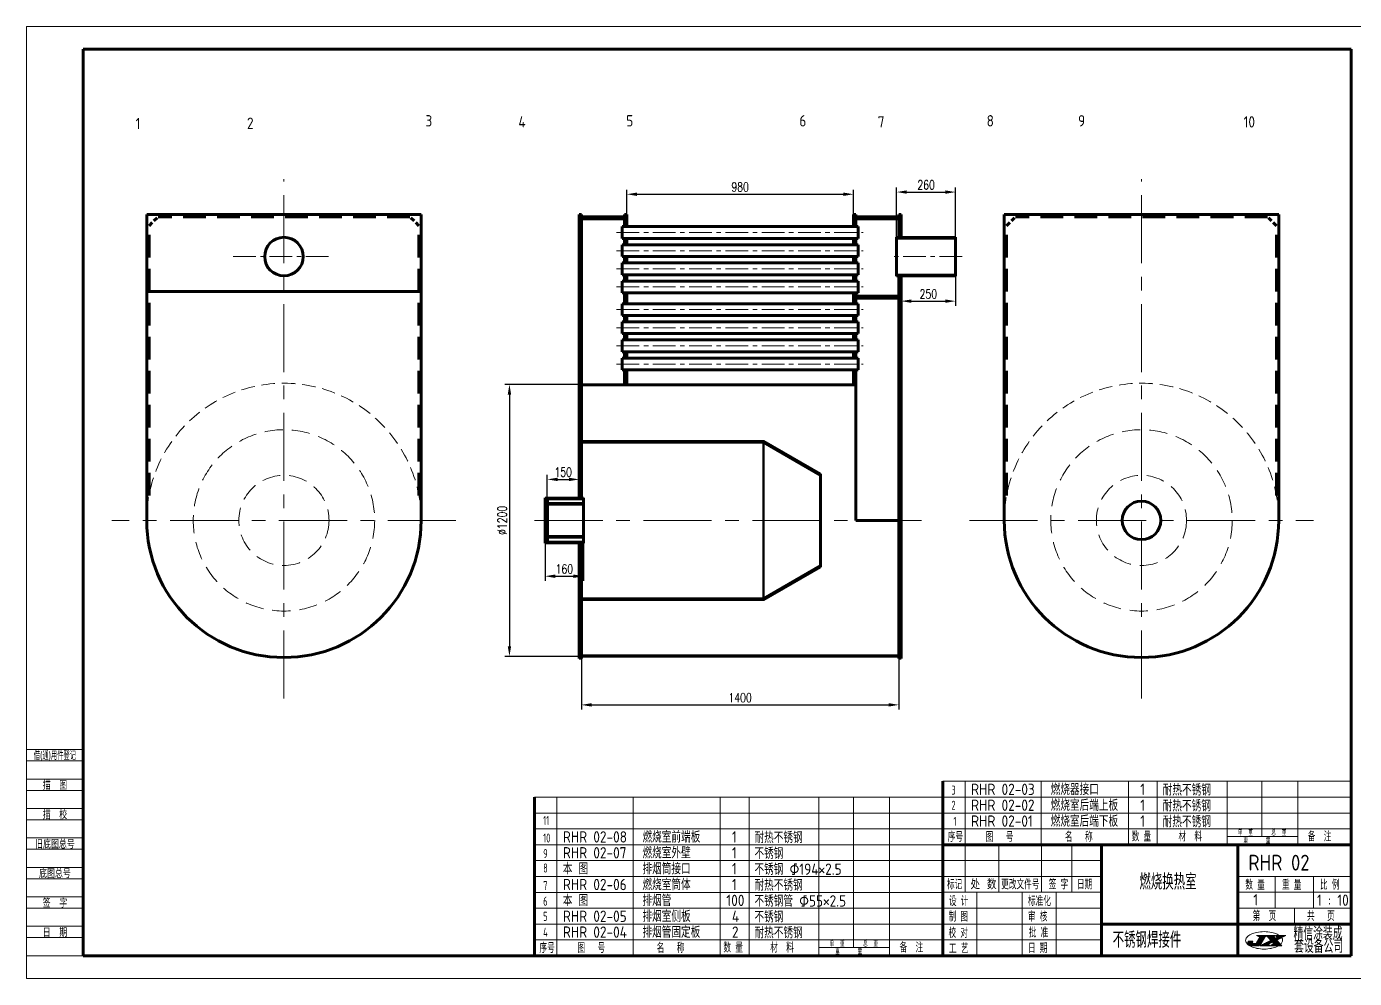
# Model space of a CAD drawing. Extents: x 128 to 1684, y 49 to 1035.
# Drawn here: x 128 to 713, y 615 to 1035 of the extents above; entities that cross this region are included whole.
import ezdxf
from ezdxf.enums import TextEntityAlignment as Align

# ---------------------------------------------------------------- set-up
doc = ezdxf.new("R2010")
doc.units = 0
doc.header["$LTSCALE"] = 4
doc.header["$MEASUREMENT"] = 0
doc.linetypes.add('CENTERX2', pattern=[4, 2.5, -0.5, 0.5, -0.5])
doc.linetypes.add('DASHED', pattern=[0.75, 0.5, -0.25])
doc.layers.get('0').update_dxf_attribs({"linetype": 'CONTINUOUS', "lineweight": 50})
doc.layers.get('DEFPOINTS').update_dxf_attribs({"linetype": 'CONTINUOUS'})
for name, color, linetype, lineweight in [('1', 1, 'CENTERX2', 20), ('2', 5, 'DASHED', 20), ('ASHADE', 7, 'CONTINUOUS', 20)]:
    doc.layers.add(name, color=color, linetype=linetype, lineweight=lineweight)
doc.layers.add('BORDER', color=2, linetype='CONTINUOUS')
doc.layers.add('TK-JCSX', color=6, linetype='CONTINUOUS')
doc.styles.add('H', font='TXT', dxfattribs={"width": 0.8, "bigfont": 'HZWB'})
doc.styles.add('HZ', font='gbenor.shx', dxfattribs={"bigfont": 'gbcbig.shx'})
doc.styles.add('HZFS', font='txt', dxfattribs={"width": 0.75, "bigfont": 'hzfs'})
doc.styles.get("Standard").update_dxf_attribs({"font": 'gbenor.shx', "bigfont": 'gbcbig.shx'})
doc.styles.add('WB', font='txt', dxfattribs={"height": 0.75, "bigfont": 'hzwb'})
doc.dimstyles.get("Standard").update_dxf_attribs({"dimtxt": 0.18, "dimasz": 0.18, "dimexe": 0.18, "dimexo": 0.0625, "dimgap": 0.09, "dimtad": 0, "dimtih": 1, "dimtoh": 1, "dimdec": 4, "dimzin": 0, "dimdsep": 46, "dimtxsty": 'Standard', "dimcen": 0.09, "dimadec": 0, "dimazin": 0, "dimtfac": 1, "dimtdec": 4, "dimtofl": 0, "dimtmove": 0, "dimatfit": 3, "dimfxl": 0, "dimtolj": 1, "dimtzin": 0, "dimarcsym": 0})

# ---------------------------------------------------------------- blocks, each defined once
blk = doc.blocks.new('*D51')
at = {"color": 5, "lineweight": -2}
for p, q in [((513.29, 925.1), (513.29, 912.03)), ((537.29, 925.1), (537.29, 912.03)), ((517.79, 914.03), (532.79, 914.03))]:
    blk.add_line(p, q, dxfattribs=at)
at = {"color": 5, "lineweight": 20}
for points in [[(517.79, 914.78), (517.79, 913.28), (513.29, 914.03)], [(532.79, 914.78), (532.79, 913.28), (537.29, 914.03)]]:
    blk.add_solid(points, dxfattribs=at)
at = {"layer": 'DEFPOINTS', "color": 0, "lineweight": 20}
for p in [(513.29, 925.1), (537.29, 925.1), (537.29, 914.03)]:
    blk.add_point(p, dxfattribs=at)
at = {"color": 5, "lineweight": 20, "insert": (525.29, 917.23), "char_height": 4, "attachment_point": 5, "style": 'HZFS'}
blk.add_mtext('\\A1;250', dxfattribs=at)
blk = doc.blocks.new('*D50')
at = {"color": 5, "lineweight": -2}
for p, q in [((511.29, 942.3), (511.29, 964.16)), ((515.79, 962.16), (532.79, 962.16)), ((537.29, 942.3), (537.29, 964.16))]:
    blk.add_line(p, q, dxfattribs=at)
at = {"color": 5, "lineweight": 20}
for points in [[(515.79, 962.91), (515.79, 961.41), (511.29, 962.16)], [(532.79, 962.91), (532.79, 961.41), (537.29, 962.16)]]:
    blk.add_solid(points, dxfattribs=at)
at = {"layer": 'DEFPOINTS', "color": 0, "lineweight": 20}
for p in [(537.29, 962.16), (511.29, 942.3), (537.29, 942.3)]:
    blk.add_point(p, dxfattribs=at)
at = {"color": 5, "lineweight": 20, "insert": (524.29, 965.36), "char_height": 4, "attachment_point": 5, "style": 'HZFS'}
blk.add_mtext('\\A1;260', dxfattribs=at)
blk = doc.blocks.new('*D48')
at = {"color": 5, "lineweight": -2}
for p, q in [((357.29, 824.9), (357.29, 837.38)), ((371.29, 827.3), (371.29, 837.38)), ((361.79, 835.38), (366.79, 835.38))]:
    blk.add_line(p, q, dxfattribs=at)
at = {"color": 5, "lineweight": 20}
for points in [[(361.79, 836.13), (361.79, 834.63), (357.29, 835.38)], [(366.79, 836.13), (366.79, 834.63), (371.29, 835.38)]]:
    blk.add_solid(points, dxfattribs=at)
at = {"layer": 'DEFPOINTS', "color": 0, "lineweight": 20}
for p in [(371.29, 835.38), (371.29, 827.3), (357.29, 824.9)]:
    blk.add_point(p, dxfattribs=at)
at = {"color": 5, "lineweight": 20, "insert": (364.29, 838.58), "char_height": 4, "attachment_point": 5, "style": 'HZFS'}
blk.add_mtext('\\A1;150', dxfattribs=at)
blk = doc.blocks.new('*D47')
at = {"color": 5, "lineweight": -2}
for p, q in [((373.29, 809.7), (373.29, 790.66)), ((356.29, 807.3), (356.29, 790.66)), ((360.79, 792.66), (368.79, 792.66))]:
    blk.add_line(p, q, dxfattribs=at)
at = {"color": 5, "lineweight": 20}
for points in [[(360.79, 793.41), (360.79, 791.91), (356.29, 792.66)], [(368.79, 793.41), (368.79, 791.91), (373.29, 792.66)]]:
    blk.add_solid(points, dxfattribs=at)
at = {"layer": 'DEFPOINTS', "color": 0, "lineweight": 20}
for p in [(373.29, 809.7), (356.29, 807.3), (373.29, 792.66)]:
    blk.add_point(p, dxfattribs=at)
at = {"color": 5, "lineweight": 20, "insert": (364.79, 795.86), "char_height": 4, "attachment_point": 5, "style": 'HZFS'}
blk.add_mtext('\\A1;160', dxfattribs=at)
blk = doc.blocks.new('*D46')
at = {"color": 5, "lineweight": -2}
for p, q in [((392.29, 952.3), (392.29, 963.2)), ((396.79, 961.2), (487.79, 961.2)), ((492.29, 952.3), (492.29, 963.2))]:
    blk.add_line(p, q, dxfattribs=at)
at = {"color": 5, "lineweight": 20}
for points in [[(396.79, 961.95), (396.79, 960.45), (392.29, 961.2)], [(487.79, 961.95), (487.79, 960.45), (492.29, 961.2)]]:
    blk.add_solid(points, dxfattribs=at)
at = {"layer": 'DEFPOINTS', "color": 0, "lineweight": 20}
for p in [(492.29, 961.2), (392.29, 952.3), (492.29, 952.3)]:
    blk.add_point(p, dxfattribs=at)
at = {"color": 5, "lineweight": 20, "insert": (442.29, 964.4), "char_height": 4, "attachment_point": 5, "style": 'HZFS'}
blk.add_mtext('\\A1;980', dxfattribs=at)
blk = doc.blocks.new('2')
at = {"lineweight": 60}
for p, q in [((567.69, 89.67), (387.69, 89.67)), ((387.69, 40.67), (387.69, 89.67)), ((457.69, 40.67), (457.69, 89.67)), ((517.69, 40.67), (517.69, 89.67)), ((567.69, 54.67), (457.69, 54.67))]:
    blk.add_line(p, q, dxfattribs=at)
at = {"color": 1, "lineweight": 20}
for p, q in [((522.26, 47.06), (522.18, 46.17)), ((522.19, 45.98), (523.33, 47.12)), ((522.21, 46.45), (522.85, 47.1)), ((524.04, 45.05), (522.24, 46.85)), ((522.25, 46.95), (522.37, 47.07)), ((524.33, 47.18), (522.26, 47.06)), ((522.29, 45.63), (523.81, 47.15)), ((522.47, 45.36), (524.29, 47.18)), ((524.49, 45.05), (522.47, 47.08)), ((524.94, 45.05), (522.9, 47.1)), ((525.39, 45.05), (523.32, 47.12)), ((524.28, 46.62), (523.75, 47.15)), ((524.32, 47.04), (524.18, 47.17)), ((524.28, 46.63), (524.33, 47.18)), ((524.88, 45.05), (529.49, 49.66)), ((525.33, 45.05), (529.94, 49.66)), ((525.78, 45.05), (529.67, 48.94)), ((534.11, 49.66), (525.92, 49.66)), ((525.92, 49.66), (527.5, 48.94)), ((527.5, 48.94), (526.01, 46.34)), ((526.2, 49.54), (526.32, 49.66)), ((526.46, 49.42), (526.22, 49.66)), ((526.24, 45.05), (529.07, 47.89)), ((527.61, 45.55), (526.31, 46.85)), ((526.42, 47.04), (529.03, 49.66)), ((527.83, 45.78), (526.47, 47.14)), ((526.51, 49.39), (526.77, 49.66)), ((528.02, 46.04), (526.64, 47.43)), ((527.29, 49.04), (526.67, 49.66)), ((526.75, 45.11), (528.48, 46.84)), ((528.19, 46.33), (526.8, 47.72)), ((526.82, 49.25), (527.22, 49.66)), ((528.35, 46.62), (526.96, 48.01)), ((527.01, 48.09), (528.58, 49.66)), ((529.01, 47.77), (527.12, 49.66)), ((527.13, 49.11), (527.68, 49.66)), ((528.51, 46.91), (527.13, 48.29)), ((528.68, 47.2), (527.29, 48.58)), ((527.44, 48.97), (528.13, 49.66)), ((528.84, 47.48), (527.46, 48.87)), ((532.34, 47.48), (527.46, 45.05)), ((529.17, 48.06), (527.57, 49.66)), ((529.33, 48.35), (528.02, 49.66)), ((528.05, 46.09), (529.67, 48.94)), ((529.5, 48.64), (528.48, 49.66)), ((529.66, 48.93), (528.93, 49.66)), ((529.94, 49.1), (529.38, 49.66)), ((529.4, 45.05), (531.32, 46.98)), ((529.67, 48.94), (530.39, 49.66)), ((529.67, 48.94), (530.6, 49.47)), ((530.23, 49.26), (529.83, 49.66)), ((529.86, 45.05), (532.22, 47.42)), ((530.52, 49.42), (530.29, 49.66)), ((530.31, 45.05), (533.98, 48.72)), ((530.6, 49.47), (532.34, 47.48)), ((530.63, 49.44), (530.84, 49.66)), ((535.34, 45.05), (530.74, 49.66)), ((530.84, 49.2), (531.29, 49.66)), ((531.05, 48.96), (531.75, 49.66)), ((535.8, 45.05), (531.19, 49.66)), ((531.98, 46.16), (531.21, 46.92)), ((531.26, 48.72), (532.2, 49.66)), ((531.47, 48.48), (532.65, 49.66)), ((534.89, 45.05), (531.5, 48.44)), ((532.28, 46.31), (531.52, 47.07)), ((536.25, 45.05), (531.64, 49.66)), ((531.68, 48.24), (533.1, 49.66)), ((531.75, 46.04), (534.19, 48.48)), ((532.58, 46.46), (531.82, 47.22)), ((531.89, 48), (533.56, 49.66)), ((536.7, 45.05), (532.09, 49.66)), ((532.1, 47.75), (534.01, 49.66)), ((532.88, 46.61), (532.12, 47.37)), ((532.31, 47.51), (533.77, 48.96)), ((537.15, 45.05), (532.55, 49.66)), ((532.57, 45.05), (535.03, 47.52)), ((532.65, 46.49), (534.92, 48.76)), ((535, 47.66), (533, 49.66)), ((533.02, 45.05), (535.24, 47.27)), ((533.16, 46.55), (536.27, 49.66)), ((533.37, 46.31), (536.72, 49.66)), ((533.84, 49.27), (533.45, 49.66)), ((533.47, 45.05), (535.45, 47.03)), ((533.64, 49.11), (534.11, 49.49)), ((534.24, 48.42), (533.64, 49.11)), ((534.09, 49.47), (533.9, 49.66)), ((534.11, 49.49), (534.11, 49.66)), ((535.19, 48.89), (534.24, 48.42)), ((538.97, 49.66), (534.37, 49.66)), ((534.37, 49.57), (534.46, 49.66)), ((534.37, 49.66), (534.37, 49.44)), ((534.99, 49.02), (534.37, 49.65)), ((534.37, 49.44), (535.19, 48.89)), ((535.3, 47.81), (534.54, 48.57)), ((534.56, 49.31), (534.91, 49.66)), ((536.21, 48.26), (534.81, 49.66)), ((534.83, 49.13), (535.37, 49.66)), ((535.6, 47.96), (534.84, 48.72)), ((534.93, 47.63), (538.97, 49.64)), ((537.18, 45.05), (534.93, 47.63)), ((535.11, 48.95), (535.82, 49.66)), ((535.91, 48.11), (535.14, 48.87)), ((536.51, 48.41), (535.26, 49.66)), ((535.35, 47.83), (537.17, 49.66)), ((536.81, 48.56), (535.71, 49.66)), ((537.11, 48.71), (536.17, 49.66)), ((536.25, 48.28), (537.63, 49.66)), ((537.42, 48.86), (536.62, 49.66)), ((537.72, 49.01), (537.07, 49.66)), ((537.15, 48.73), (538.08, 49.66)), ((538.02, 49.16), (537.52, 49.66)), ((538.32, 49.31), (537.97, 49.66)), ((538.05, 49.17), (538.53, 49.66)), ((538.62, 49.46), (538.43, 49.66)), ((538.93, 49.61), (538.88, 49.66)), ((538.95, 49.62), (538.97, 49.65)), ((538.97, 49.64), (538.97, 49.66)), ((523.13, 45.06), (522.18, 46)), ((523.58, 45.05), (522.21, 46.43)), ((522.73, 45.17), (524.29, 46.72)), ((523.08, 45.06), (524.35, 46.33)), ((523.2, 45.05), (526.27, 45.05)), ((523.52, 45.05), (524.59, 46.12)), ((523.98, 45.05), (525, 46.08)), ((524.43, 45.05), (525.45, 46.08)), ((525.57, 46.08), (524.79, 46.08)), ((525.85, 45.05), (524.82, 46.08)), ((526.3, 45.05), (525.27, 46.08)), ((526.7, 45.1), (525.71, 46.1)), ((527.05, 45.21), (525.98, 46.28)), ((527.35, 45.36), (526.14, 46.56)), ((527.46, 45.05), (531.94, 45.05)), ((527.59, 45.05), (527.73, 45.19)), ((527.65, 45.05), (527.59, 45.12)), ((528.11, 45.05), (527.89, 45.27)), ((528.05, 45.05), (528.63, 45.63)), ((528.56, 45.05), (528.19, 45.42)), ((528.5, 45.05), (529.53, 46.08)), ((529.01, 45.05), (528.5, 45.57)), ((529.46, 45.05), (528.8, 45.72)), ((528.95, 45.05), (530.42, 46.53)), ((529.92, 45.05), (529.1, 45.87)), ((530.37, 45.05), (529.4, 46.02)), ((530.82, 45.05), (529.7, 46.17)), ((531.27, 45.05), (530.01, 46.32)), ((531.72, 45.05), (530.31, 46.47)), ((531.37, 45.86), (530.61, 46.62)), ((530.76, 45.05), (531.39, 45.68)), ((531.68, 46.01), (530.91, 46.77)), ((531.21, 45.05), (531.6, 45.44)), ((531.28, 45.81), (533.04, 46.68)), ((531.94, 45.05), (531.28, 45.81)), ((531.66, 45.05), (531.81, 45.2)), ((533.56, 46.09), (532.07, 45.05)), ((532.07, 45.05), (537.18, 45.05)), ((532.12, 45.05), (532.24, 45.17)), ((532.18, 45.05), (532.13, 45.1)), ((532.63, 45.05), (532.4, 45.29)), ((533.08, 45.05), (532.66, 45.47)), ((533.53, 45.05), (532.93, 45.66)), ((533.04, 46.68), (533.56, 46.09)), ((533.99, 45.05), (533.2, 45.84)), ((534.44, 45.05), (533.46, 46.03)), ((533.93, 45.05), (535.66, 46.79)), ((534.38, 45.05), (535.87, 46.55)), ((534.83, 45.05), (536.09, 46.31)), ((535.28, 45.05), (536.3, 46.07)), ((535.74, 45.05), (536.51, 45.83)), ((536.19, 45.05), (536.72, 45.59)), ((536.64, 45.05), (536.93, 45.34)), ((537.09, 45.05), (537.14, 45.1))]:
    blk.add_line(p, q, dxfattribs=at)
for centre, radius, start, end in [((523.13, 47.48), 1.94, 138.66408, 180), ((523.13, 47.48), 1.94, 180, 221.33592), ((526.08, 44.89), 5.87, 115.21545, 138.66408), ((528.05, 40.71), 10.49, 101.037, 115.21545), ((529.35, 34.04), 17.28, 90, 101.037), ((529.35, 34.04), 17.28, 78.963, 90), ((530.65, 40.71), 10.49, 64.78455, 78.963), ((532.62, 44.89), 5.87, 54.33031, 64.78455), ((535.56, 47.48), 1.94, 318.66408, 0), ((535.56, 47.48), 1.94, 0, 38.56188), ((526.08, 50.07), 5.87, 221.33592, 230.07037), ((523.2, 46.08), 1.02, 175, 270), ((526.08, 50.07), 5.87, 238.5011, 244.78455), ((528.05, 54.26), 10.49, 244.78455, 258.963), ((524.79, 46.59), 0.512, 175, 270), ((525.57, 46.59), 0.512, 270, 330.36329), ((529.35, 60.92), 17.28, 258.963, 270), ((526.27, 47.1), 2.05, 270, 330.36329), ((529.35, 60.92), 17.28, 270, 281.037), ((530.65, 54.26), 10.49, 281.037, 295.21545), ((532.62, 50.07), 5.87, 295.21545, 301.15878), ((532.62, 50.07), 5.87, 312.44455, 318.66408)]:
    blk.add_arc(centre, radius, start, end, dxfattribs=at)
at = {"layer": 'ASHADE', "lineweight": 20}
for p, q in [((397.56, 68.67), (397.56, 89.67)), ((412.36, 68.67), (412.36, 89.67)), ((431.12, 68.67), (431.12, 89.67)), ((444.54, 68.67), (444.54, 89.67)), ((457.69, 82.67), (387.69, 82.67)), ((457.69, 75.67), (387.69, 75.67)), ((567.69, 75.67), (517.69, 75.67)), ((534.19, 61.67), (534.19, 75.67)), ((551.19, 61.67), (551.19, 75.67)), ((457.69, 68.67), (387.69, 68.67)), ((402.69, 40.67), (402.69, 68.67)), ((422.69, 40.67), (422.69, 68.67)), ((437.69, 40.67), (437.69, 68.67)), ((567.69, 68.67), (517.69, 68.67)), ((457.69, 61.67), (387.69, 61.67)), ((567.69, 61.67), (517.69, 61.67)), ((542.69, 54.67), (542.69, 61.67)), ((457.69, 54.67), (387.69, 54.67)), ((457.69, 47.67), (387.69, 47.67))]:
    blk.add_line(p, q, dxfattribs=at)
at = {"layer": 'BORDER', "color": 1, "linetype": 'Continuous', "lineweight": 20}
for p, q in [((577.69, 450.67), (-16.31, 450.67)), ((-16.31, 450.67), (-16.31, 30.67)), ((-16.31, 30.67), (577.69, 30.67))]:
    blk.add_line(p, q, dxfattribs=at)
at = {"layer": 'BORDER', "color": 7, "linetype": 'Continuous', "lineweight": 60}
for p, q in [((567.69, 440.67), (8.69, 440.67)), ((8.69, 440.67), (8.69, 40.67)), ((567.69, 40.67), (567.69, 440.67)), ((8.69, 40.67), (567.69, 40.67))]:
    blk.add_line(p, q, dxfattribs=at)
at = {"layer": 'TK-JCSX', "color": 1, "lineweight": 20}
for p, q in [((8.69, 131.67), (-16.31, 131.67)), ((-16.31, 126.67), (8.69, 126.67)), ((8.69, 118.67), (-16.31, 118.67)), ((8.69, 118.67), (-16.31, 118.67)), ((-16.31, 113.67), (8.69, 113.67)), ((8.69, 105.67), (-16.31, 105.67)), ((-16.31, 100.67), (8.69, 100.67)), ((8.69, 92.67), (-16.31, 92.67)), ((-16.31, 87.67), (8.69, 87.67)), ((8.69, 79.67), (-16.31, 79.67)), ((-16.31, 74.67), (8.69, 74.67)), ((8.69, 66.67), (-16.31, 66.67)), ((-16.31, 61.67), (8.69, 61.67)), ((8.69, 53.67), (-16.31, 53.67)), ((-16.31, 48.67), (8.69, 48.67)), ((8.69, 40.67), (-16.31, 40.67)), ((8.69, 40.67), (-16.31, 40.67)), ((8.69, 40.67), (-16.31, 40.67)), ((8.69, 40.67), (-16.31, 40.67)), ((8.69, 40.67), (-16.31, 40.67))]:
    blk.add_line(p, q, dxfattribs=at)
at = {"layer": 'ASHADE', "lineweight": 20}
for s, height, style, width, p in [('标记', 4.5, 'HZ', 0.75, (389.5, 69.99)), ('处 数', 4.5, 'HZFS', 0.75, (399.88, 69.99)), ('更改文件号', 4.5, 'HZ', 0.75, (413.43, 69.99)), ('签 字', 4.5, 'HZ', 0.75, (434.36, 69.99)), ('日期', 4.5, 'HZ', 0.75, (446.85, 69.99)), ('数 量', 4.5, 'HZ', 0.75, (521.08, 69.78)), ('重 量', 4.5, 'HZ', 0.75, (537.23, 69.78)), ('比 例', 4.5, 'HZ', 0.75, (553.97, 69.78)), ('设 计', 4.5, 'HZ', 0.75, (390.38, 62.61)), ('标准化', 4.5, 'HZ', 0.75, (425.22, 62.61)), ('制 图', 4.5, 'HZ', 0.75, (390.21, 55.76)), ('审 核', 4.5, 'HZ', 0.75, (425.22, 55.76)), ('第  页', 4.5, 'HZ', 0.75, (524.26, 56.01)), ('共   页', 4.5, 'HZ', 0.75, (548.24, 56.01)), ('校 对', 4.5, 'HZ', 0.75, (390.21, 48.56)), ('批 准', 4.5, 'HZ', 0.75, (425.57, 48.73)), ('精信涂装成', 5.7, 'WB', 0.8, (542.29, 47.69)), ('套设备公司', 5.7, 'H', 0.8, (542.57, 41.95)), ('工 艺', 4.5, 'HZ', 0.75, (390.38, 41.7)), ('日 期', 4.5, 'HZ', 0.75, (425.22, 41.88))]:
    blk.add_text(s, height=height, dxfattribs=dict(at, style=style, width=width)).set_placement(p)
at = {"layer": 'TK-JCSX', "color": 1, "lineweight": 20, "style": 'HZ', "width": 0.790251}
blk.add_text('借(通)用件登记', height=3.5, dxfattribs=at).set_placement((-3.81, 129.17), align=Align.MIDDLE)
at = {"layer": 'TK-JCSX', "color": 1, "lineweight": 20, "style": 'HZ'}
for s, p in [('描  图', (-3.81, 116.17)), ('描  校', (-3.81, 103.17)), ('旧底图总号', (-3.81, 90.17)), ('底图总号', (-3.81, 77.17)), ('签  字', (-3.81, 64.17)), ('日  期', (-3.81, 51.17))]:
    blk.add_text(s, height=3.5, dxfattribs=at).set_placement(p, align=Align.MIDDLE)
blk = doc.blocks.new('*D45')
at = {"color": 5, "lineweight": -2}
for p, q in [((372.29, 757.3), (372.29, 733.9)), ((512.29, 757.3), (512.29, 733.9)), ((376.79, 735.9), (507.79, 735.9))]:
    blk.add_line(p, q, dxfattribs=at)
at = {"color": 5, "lineweight": 20}
for points in [[(376.79, 736.65), (376.79, 735.15), (372.29, 735.9)], [(507.79, 736.65), (507.79, 735.15), (512.29, 735.9)]]:
    blk.add_solid(points, dxfattribs=at)
at = {"layer": 'DEFPOINTS', "color": 0, "lineweight": 20}
for p in [(372.29, 757.3), (512.29, 757.3), (512.29, 735.9)]:
    blk.add_point(p, dxfattribs=at)
at = {"color": 5, "lineweight": 20, "insert": (442.29, 739.1), "char_height": 4, "attachment_point": 5, "style": 'HZFS'}
blk.add_mtext('\\A1;1400', dxfattribs=at)
blk = doc.blocks.new('*D44')
at = {"color": 5, "lineweight": -2}
for p, q in [((372.29, 877.3), (338.58, 877.3)), ((340.58, 872.8), (340.58, 761.8)), ((372.29, 757.3), (338.58, 757.3))]:
    blk.add_line(p, q, dxfattribs=at)
at = {"color": 5, "lineweight": 20}
for points in [[(339.83, 872.8), (341.33, 872.8), (340.58, 877.3)], [(339.83, 761.8), (341.33, 761.8), (340.58, 757.3)]]:
    blk.add_solid(points, dxfattribs=at)
at = {"layer": 'DEFPOINTS', "color": 0, "lineweight": 20}
for p in [(372.29, 877.3), (340.58, 757.3), (372.29, 757.3)]:
    blk.add_point(p, dxfattribs=at)
at = {"color": 5, "lineweight": 20, "insert": (337.38, 817.3), "char_height": 4, "attachment_point": 5, "rotation": 90, "style": 'HZFS'}
blk.add_mtext('\\A1;%%c1200', dxfattribs=at)

msp = doc.modelspace()

# ---------------------------------------------------------------- linework, layer by layer
at = {"lineweight": 60}
for p, q in [((301.66395, 952.30096), (180.66395, 952.30096)), ((180.66395, 817.30096), (180.66395, 952.30096)), ((301.66395, 817.30096), (301.66395, 952.30096)), ((371.29125, 827.30096), (371.29125, 952.30096)), ((372.29125, 827.30096), (372.29125, 952.30096)), ((391.29125, 946.90096), (391.29125, 952.30096)), ((392.29125, 946.90096), (392.29125, 952.30096)), ((492.29125, 946.90096), (492.29125, 952.30096)), ((493.29125, 946.90096), (493.29125, 952.30096)), ((512.29125, 942.30096), (512.29125, 952.30096)), ((513.29125, 942.30096), (513.29125, 952.30096)), ((679.76298, 952.30096), (558.76298, 952.30096)), ((558.76298, 817.30096), (558.76298, 952.30096)), ((679.76298, 817.30096), (679.76298, 952.30096)), ((390.29125, 941.70096), (390.29125, 946.90096)), ((494.29125, 941.70096), (494.29125, 946.90096)), ((390.29125, 933.70096), (390.29125, 938.90096)), ((391.29125, 938.90096), (391.29125, 941.70096)), ((392.29125, 938.90096), (392.29125, 941.70096)), ((492.29125, 938.90096), (492.29125, 941.70096)), ((493.29125, 938.90096), (493.29125, 941.70096)), ((494.29125, 933.70096), (494.29125, 938.90096)), ((511.29125, 925.10096), (511.29125, 942.30096)), ((537.29125, 925.10096), (537.29125, 942.30096)), ((391.29125, 930.90096), (391.29125, 933.70096)), ((392.29125, 930.90096), (392.29125, 933.70096)), ((492.29125, 930.90096), (492.29125, 933.70096)), ((493.29125, 930.90096), (493.29125, 933.70096)), ((390.29125, 925.70096), (390.29125, 930.90096)), ((391.29125, 922.90096), (391.29125, 925.70096)), ((392.29125, 922.90096), (392.29125, 925.70096)), ((492.29125, 922.90096), (492.29125, 925.70096)), ((493.29125, 922.90096), (493.29125, 925.70096)), ((494.29125, 925.70096), (494.29125, 930.90096)), ((512.29125, 756.30096), (512.29125, 925.10096)), ((513.29125, 756.30096), (513.29125, 925.10096)), ((390.29125, 917.70096), (390.29125, 922.90096)), ((494.29125, 917.70096), (494.29125, 922.90096)), ((180.66395, 918.30096), (301.66395, 918.30096)), ((391.29125, 912.90096), (391.29125, 917.70096)), ((392.29125, 912.90096), (392.29125, 917.70096)), ((492.29125, 912.90096), (492.29125, 917.70096)), ((493.29125, 912.90096), (493.29125, 917.70096)), ((493.29125, 916.30096), (512.29125, 916.30096)), ((493.29125, 915.30096), (512.29125, 915.30096)), ((512.29125, 918.30096), (513.29125, 918.30096)), ((390.29125, 907.70096), (390.29125, 912.90096)), ((391.29125, 904.90096), (391.29125, 907.70096)), ((392.29125, 904.90096), (392.29125, 907.70096)), ((492.29125, 904.90096), (492.29125, 907.70096)), ((493.29125, 904.90096), (493.29125, 907.70096)), ((494.29125, 907.70096), (494.29125, 912.90096)), ((390.29125, 899.70096), (390.29125, 904.90096)), ((494.29125, 899.70096), (494.29125, 904.90096)), ((390.29125, 891.70096), (390.29125, 896.90096)), ((391.29125, 896.90096), (391.29125, 899.70096)), ((392.29125, 896.90096), (392.29125, 899.70096)), ((492.29125, 896.90096), (492.29125, 899.70096)), ((493.29125, 896.90096), (493.29125, 899.70096)), ((494.29125, 891.70096), (494.29125, 896.90096)), ((391.29125, 888.90096), (391.29125, 891.70096)), ((392.29125, 888.90096), (392.29125, 891.70096)), ((492.29125, 888.90096), (492.29125, 891.70096)), ((493.29125, 888.90096), (493.29125, 891.70096)), ((390.29125, 883.70096), (390.29125, 888.90096)), ((494.29125, 883.70096), (494.29125, 888.90096)), ((391.29125, 877.30096), (391.29125, 883.70096)), ((392.29125, 877.30096), (392.29125, 883.70096)), ((492.29125, 877.30096), (492.29125, 883.70096)), ((493.29125, 877.30096), (493.29125, 883.70096)), ((493.29125, 817.30096), (493.29125, 877.30096)), ((477.69125, 796.73472), (477.69125, 837.86721)), ((356.29125, 807.30096), (356.29125, 827.30096)), ((357.29125, 807.90096), (357.29125, 826.70096)), ((373.29125, 807.30096), (373.29125, 827.30096)), ((493.29125, 817.30096), (512.29125, 817.30096)), ((512.29125, 757.30096), (512.29125, 817.30096)), ((371.29125, 756.30096), (371.29125, 807.30096)), ((372.29125, 756.30096), (372.29125, 807.30096)), ((531.67161, 674.19304), (531.67161, 702.19304)), ((351.67161, 625.19304), (351.67161, 695.19304))]:
    msp.add_line(p, q, dxfattribs=at)
at = {"color": 5, "linetype": 'DASHED', "lineweight": 60}
for p, q in [((181.66395, 947.30096), (185.66395, 951.30096)), ((300.66395, 947.30096), (296.66395, 951.30096)), ((559.76298, 947.30096), (563.76298, 951.30096)), ((678.76298, 947.30096), (674.76298, 951.30096))]:
    msp.add_line(p, q, dxfattribs=at)
at = {"color": 5, "linetype": 'DASHED', "lineweight": 60, "ltscale": 5}
for p, q in [((296.66395, 951.30096), (185.66395, 951.30096)), ((674.76298, 951.30096), (563.76298, 951.30096)), ((181.66395, 828.25541), (181.66395, 947.30096)), ((300.66395, 828.25541), (300.66395, 947.30096)), ((559.76298, 828.25541), (559.76298, 947.30096)), ((678.76298, 828.25541), (678.76298, 947.30096))]:
    msp.add_line(p, q, dxfattribs=at)
at = {"lineweight": 60, "ltscale": 3}
for p, q in [((371.29125, 952.30096), (372.29125, 952.30096)), ((372.29125, 951.30096), (391.29125, 951.30096)), ((372.29125, 950.30096), (391.29125, 950.30096)), ((391.29125, 952.30096), (392.29125, 952.30096)), ((493.29125, 952.30096), (492.29125, 952.30096)), ((512.29125, 951.30096), (493.29125, 951.30096)), ((512.29125, 950.30096), (493.29125, 950.30096)), ((513.29125, 952.30096), (512.29125, 952.30096)), ((390.29125, 946.90096), (494.29125, 946.90096)), ((390.29125, 941.70096), (494.29125, 941.70096)), ((390.29125, 938.90096), (494.29125, 938.90096)), ((390.29125, 933.70096), (494.29125, 933.70096)), ((390.29125, 930.90096), (494.29125, 930.90096)), ((390.29125, 925.70096), (494.29125, 925.70096)), ((390.29125, 922.90096), (494.29125, 922.90096)), ((390.29125, 917.70096), (494.29125, 917.70096)), ((390.29125, 912.90096), (494.29125, 912.90096)), ((390.29125, 907.70096), (494.29125, 907.70096)), ((390.29125, 904.90096), (494.29125, 904.90096)), ((390.29125, 899.70096), (494.29125, 899.70096)), ((390.29125, 896.90096), (494.29125, 896.90096)), ((390.29125, 891.70096), (494.29125, 891.70096)), ((390.29125, 888.90096), (494.29125, 888.90096)), ((390.29125, 883.70096), (494.29125, 883.70096))]:
    msp.add_line(p, q, dxfattribs=at)
for p, q in [((537.29125, 942.30096), (511.29125, 942.30096)), ((537.29125, 941.70096), (511.29125, 941.70096)), ((537.29125, 925.70096), (511.29125, 925.70096)), ((537.29125, 925.10096), (511.29125, 925.10096)), ((493.29125, 877.30096), (372.29125, 877.30096)), ((493.29125, 876.90096), (372.29125, 876.90096)), ((452.69125, 852.30096), (372.29125, 852.30096)), ((452.53048, 851.70096), (372.29125, 851.70096)), ((477.69125, 837.17439), (452.53048, 851.70096)), ((452.53048, 851.70096), (452.53048, 782.90096)), ((477.69125, 837.86721), (452.69125, 852.30096)), ((373.29125, 827.30096), (356.29125, 827.30096)), ((373.29125, 826.70096), (356.29125, 826.70096)), ((373.29125, 824.30096), (356.29125, 824.30096)), ((373.29125, 824.90096), (357.29125, 824.90096)), ((373.29125, 810.30096), (356.29125, 810.30096)), ((373.29125, 809.70096), (357.29125, 809.70096)), ((373.29125, 807.90096), (356.29125, 807.90096)), ((373.29125, 807.30096), (356.29125, 807.30096)), ((477.69125, 797.42754), (452.53048, 782.90096)), ((477.69125, 796.73472), (452.69125, 782.30096)), ((452.53048, 782.90096), (372.29125, 782.90096)), ((452.69125, 782.30096), (372.29125, 782.30096)), ((372.29125, 756.30096), (371.29125, 756.30096)), ((512.29125, 757.70096), (372.29125, 757.70096)), ((512.29125, 757.30096), (372.29125, 757.30096)), ((512.29125, 756.30096), (513.29125, 756.30096))]:
    msp.add_line(p, q)
at = {"lineweight": 60}
for centre in [(241.16395, 933.70096), (619.26298, 817.30096)]:
    msp.add_circle(centre, 8.5, dxfattribs=at)
for centre in [(241.16395, 817.30096), (619.26298, 817.30096)]:
    msp.add_arc(centre, 60.5, 180, 0, dxfattribs=at)
at = {"layer": '1', "ltscale": 3}
for p, q in [((241.16395, 738.76545), (241.16395, 967.83088)), ((619.26298, 738.76545), (619.26298, 967.83088)), ((316.9726, 817.30096), (165.28046, 817.30096)), ((351.7051, 817.30096), (522.25409, 817.30096)), ((543.37949, 817.30096), (695.14647, 817.30096))]:
    msp.add_line(p, q, dxfattribs=at)
at = {"layer": '1', "lineweight": 20}
for p, q in [((387.82693, 944.30096), (496.619, 944.30096)), ((387.82693, 936.30096), (496.619, 936.30096)), ((540.194, 933.70096), (508.54148, 933.70096)), ((387.82693, 928.30096), (496.619, 928.30096)), ((387.82693, 920.30096), (496.619, 920.30096)), ((387.82693, 910.30096), (496.619, 910.30096)), ((387.82693, 902.30096), (496.619, 902.30096)), ((387.82693, 894.30096), (496.619, 894.30096)), ((387.82693, 886.30096), (496.619, 886.30096))]:
    msp.add_line(p, q, dxfattribs=at)
at = {"layer": '1'}
msp.add_line((218.82254, 933.70096), (260.8144, 933.70096), dxfattribs=at)
at = {"layer": '2', "lineweight": 20, "ltscale": 4}
for centre, radius in [((241.16395, 817.30096), 40), ((619.26298, 817.30096), 40), ((241.16395, 817.30096), 19.87342), ((619.26298, 817.30096), 19.87342)]:
    msp.add_circle(centre, radius, dxfattribs=at)
at = {"layer": '2', "lineweight": 20, "ltscale": 3}
for centre in [(241.16395, 817.30096), (619.26298, 817.30096)]:
    msp.add_arc(centre, 60.5, 0, 180, dxfattribs=at)
at = {"layer": 'ASHADE', "lineweight": 20}
for p, q in [((711.67161, 702.19304), (531.67161, 702.19304)), ((541.54236, 674.19304), (541.54236, 702.19304)), ((575.10288, 702.19304), (575.10288, 674.19304)), ((613.51869, 702.19304), (613.51869, 674.19304)), ((626.21637, 702.19304), (626.21637, 674.19304)), ((657.03601, 702.19304), (657.03601, 674.19304)), ((672.32534, 702.19304), (672.32534, 677.893)), ((688.20271, 702.19304), (688.20271, 674.19304)), ((531.67161, 695.19304), (351.67161, 695.19304)), ((361.54236, 625.19304), (361.54236, 695.19304)), ((395.10288, 695.19304), (395.10288, 625.19304)), ((433.51869, 695.19304), (433.51869, 625.19304)), ((446.21637, 695.19304), (446.21637, 625.19304)), ((477.03601, 695.19304), (477.03601, 625.19304)), ((492.32534, 695.19304), (492.32534, 628.893)), ((508.20271, 695.19304), (508.20271, 625.19304)), ((711.67161, 695.19304), (531.67161, 695.19304)), ((531.67161, 688.19304), (351.67161, 688.19304)), ((711.67161, 688.19304), (531.67161, 688.19304)), ((531.67161, 681.19304), (351.67161, 681.19304)), ((711.67161, 681.19304), (531.67161, 681.19304)), ((531.67161, 674.19304), (351.67161, 674.19304)), ((688.20271, 677.893), (657.03601, 677.893)), ((531.67161, 667.19304), (351.67161, 667.19304)), ((531.67161, 660.19304), (351.67161, 660.19304)), ((531.67161, 653.19304), (351.67161, 653.19304)), ((531.67161, 646.19304), (351.67161, 646.19304)), ((531.67161, 639.19304), (351.67161, 639.19304)), ((531.67161, 632.19304), (351.67161, 632.19304)), ((508.20271, 628.893), (477.03601, 628.893))]:
    msp.add_line(p, q, dxfattribs=at)

# ---------------------------------------------------------------- block references
at = {"lineweight": 20}
msp.add_blockref('2', (143.98418, 584.52483), dxfattribs=at)

# ---------------------------------------------------------------- texts
at = {"lineweight": 20, "style": 'HZ'}
for s, height, p in [('3', 5, (303.54792, 991.10937)), ('4', 5, (344.54648, 990.62961)), ('5', 5, (392.07409, 991.10937)), ('6', 5, (468.40633, 991.10937)), ('7', 5, (502.97189, 990.62961)), ('8', 5, (550.97961, 991.10937)), ('9', 5, (591.30608, 991.10937)), ('10', 5, (664.27779, 990.62961)), ('1', 5, (175.76706, 989.89215)), ('2', 5, (224.86412, 990.02772)), ('RHR 02-03', 5, (544.12416, 696.14273)), ('燃烧器接口', 5, (579.23056, 696.14273)), ('1', 5, (618.69503, 696.14273)), ('耐热不锈钢', 5, (628.62169, 695.90078)), ('RHR 02-02', 5, (544.12416, 689.14273)), ('燃烧室后端上板', 5, (579.23056, 689.14273)), ('1', 5, (618.69503, 689.14273)), ('耐热不锈钢', 5, (628.62169, 688.90078)), ('RHR 02-01', 5, (544.12416, 682.14273)), ('燃烧室后端下板', 5, (579.23056, 682.14273)), ('1', 5, (618.69503, 682.14273)), ('耐热不锈钢', 5, (628.62169, 681.90078)), ('RHR 02-08', 5, (364.12416, 675.14273)), ('燃烧室前端板', 5, (399.23056, 675.14273)), ('1', 5, (438.69503, 675.14273)), ('耐热不锈钢', 5, (448.62169, 674.90078)), ('燃烧室外壁', 5, (399.23056, 668.14273)), ('不锈钢 ', 5, (448.62169, 667.90078)), ('RHR 02-07', 5, (364.12416, 668.14273)), ('1', 5, (438.69503, 668.14273)), ('RHR 02', 7, (666.3914, 662.78559)), ('本 图', 5, (364.12416, 661.14273)), ('排烟筒接口', 5, (399.23056, 661.14273)), ('1', 5, (438.69503, 661.14273)), ('不锈钢 Φ194×2.5', 5, (448.62169, 660.90078)), ('燃烧换热室', 7, (618.34014, 654.36535)), ('RHR 02-06', 5, (364.12416, 654.14273)), ('燃烧室筒体', 5, (399.23056, 654.14273)), ('1', 5, (438.69503, 654.14273)), ('耐热不锈钢', 5, (448.62169, 653.90078)), ('本 图', 5, (364.12416, 647.14273)), ('排烟管', 5, (399.23056, 647.14273)), ('100', 5, (436.22319, 647.14273)), ('不锈钢管 Φ55×2.5', 5, (448.62169, 646.90078)), ('1', 5, (668.56553, 647.40409)), ('1 : 10', 5, (696.66354, 647.23389)), ('RHR 02-05', 5, (364.12416, 640.14273)), ('排烟室侧板', 5, (399.23056, 640.14273)), ('4', 5, (438.69503, 640.14273)), ('不锈钢', 5, (448.62169, 639.90078)), ('排烟管固定板', 5, (399.23056, 633.14273)), ('耐热不锈钢', 5, (448.62169, 632.90078)), ('RHR 02-04', 5, (364.12416, 633.14273)), ('2', 5, (438.69503, 633.14273)), ('不锈钢焊接件', 7, (606.56173, 628.72383))]:
    msp.add_text(s, height=height, dxfattribs=at).set_placement(p)
at = {"color": 1, "lineweight": 20, "width": 0.75}
for s, p in [('3', (535.47377, 696.26944)), ('2', (535.47377, 689.60277)), ('11', (355.47377, 682.916)), ('1', (536.3504, 682.49836)), ('10', (355.47377, 675.15497)), ('9', (355.47377, 668.26944)), ('8', (355.47377, 661.916)), ('7', (355.47377, 654.15497)), ('6', (355.47377, 647.26944)), ('5', (355.47377, 640.60277)), ('4', (355.47377, 633.60277))]:
    msp.add_text(s, height=4, dxfattribs=at).set_placement(p)
at = {"layer": 'ASHADE', "lineweight": 20, "style": 'HZ', "width": 0.75}
for s, height, p in [('序号', 4.5, (533.82907, 675.468)), ('图   号', 4.5, (550.57816, 675.468)), ('名   称', 4.5, (585.50009, 675.468)), ('数 量', 4.5, (614.94194, 675.62789)), ('材  料', 4.5, (635.57789, 675.62789)), ('单  重', 2.6, (661.77827, 678.26251)), ('总  重', 2.6, (676.54156, 678.26251)), ('备  注', 4.5, (692.59992, 675.62789)), ('重      量', 2.6, (664.2496, 674.83305)), ('序号', 4.5, (353.82907, 626.468)), ('图   号', 4.5, (370.57816, 626.468)), ('名   称', 4.5, (405.50009, 626.468)), ('数 量', 4.5, (434.94194, 626.62789)), ('材  料', 4.5, (455.57789, 626.62789)), ('单  重', 2.6, (481.77827, 629.26251)), ('重      量', 2.6, (484.2496, 625.83305)), ('总  重', 2.6, (496.54156, 629.26251)), ('备  注', 4.5, (512.59992, 626.62789))]:
    msp.add_text(s, height=height, dxfattribs=at).set_placement(p)

# ---------------------------------------------------------------- dimensions: what is measured, and where the dimension line sits
at = {"lineweight": 20}
for base, p1, p2, text, picture, middle in [((492.29125, 961.19802), (392.29125, 952.30096), (492.29125, 952.30096), '980', '*D46', (442.29125, 964.39802)), ((537.29125, 962.16499), (511.29125, 942.30096), (537.29125, 942.30096), '260', '*D50', (524.29125, 965.36499)), ((537.29125, 914.02726), (513.29125, 925.10096), (537.29125, 925.10096), '250', '*D51', (525.29125, 917.22726)), ((371.29125, 835.38342), (357.29125, 824.90096), (371.29125, 827.30096), '150', '*D48', (364.29125, 838.58342)), ((373.29125, 792.66181), (356.29125, 807.30096), (373.29125, 809.70096), '160', '*D47', (364.79125, 795.86181)), ((512.29125, 735.90197), (372.29125, 757.30096), (512.29125, 757.30096), '1400', '*D45', (442.29125, 739.10197))]:
    dim = msp.add_linear_dim(base=base, p1=p1, p2=p2, text=text, dimstyle='Standard', override={"dimtxt": 4, "dimasz": 4.5, "dimexe": 2, "dimexo": 0, "dimgap": 1.2, "dimtad": 1, "dimtih": 0, "dimlfac": -1, "dimzin": 1, "dimtxsty": 'HZFS', "dimcen": 0, "dimclrd": 5, "dimclre": 5, "dimclrt": 5, "dimtfac": 0.166667, "dimtix": 1}, dxfattribs=at)
    dim.commit()
    dim.dimension.update_dxf_attribs({"geometry": picture, "text_midpoint": middle})
dim = msp.add_linear_dim(base=(340.57758, 757.30096), p1=(372.29125, 877.30096), p2=(372.29125, 757.30096), angle=90, text='%%c1200', dimstyle='Standard', override={"dimtxt": 4, "dimasz": 4.5, "dimexe": 2, "dimexo": 0, "dimgap": 1.2, "dimtad": 1, "dimtih": 0, "dimlfac": -1, "dimzin": 1, "dimtxsty": 'HZFS', "dimcen": 0, "dimclrd": 5, "dimclre": 5, "dimclrt": 5, "dimtfac": 0.166667, "dimtix": 1}, dxfattribs=at)
dim.commit()
dim.dimension.update_dxf_attribs({"geometry": '*D44', "text_midpoint": (337.37758, 817.30096)})

doc.saveas('drawing.dxf')
